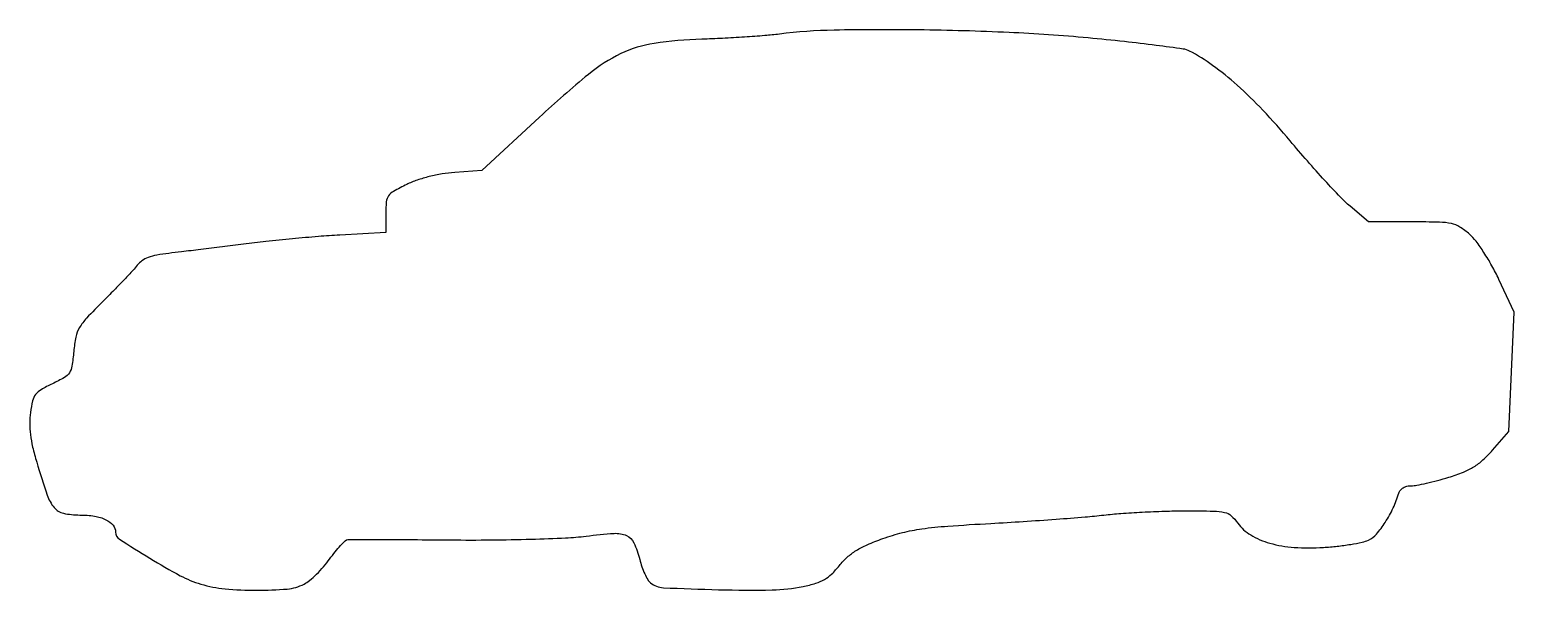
# Model space of a CAD drawing. Extents: x 0 to 355, y 0 to 134.
import ezdxf

# ---------------------------------------------------------------- set-up
doc = ezdxf.new("R2010")
doc.units = 0

msp = doc.modelspace()

# ---------------------------------------------------------------- linework, layer by layer
msp.add_lwpolyline([(179.5, 132.853549, -0.010803), (176.021677, 132.490638, -0.004157), (171.178125, 132.131364, -0.004113), (165.915808, 131.828444, -0.005058), (161, 131.635846, 0.029377), (149.578535, 130.630664, 0.075374), (141.667597, 128.209645, 0.060789), (133.882071, 123.231706, 0.014243), (122.211512, 113.020831), (108.439614, 100.260984), (101.969807, 99.811665, 0.022698), (98.936759, 99.46216, 0.021487), (95.891099, 98.834997, 0.022141), (93.016588, 97.976194, 0.029503), (90.5, 96.931173, 0.013844), (87.373483, 95.302436, 0.109919), (86.162843, 94.225739, 0.133205), (85.634485, 92.822372, 0.023811), (85.5, 90), (85.5, 85.5), (74.5, 84.865116, 0.005938), (69.424366, 84.511649, 0.003241), (63.20625, 83.963759, 0.003229), (56.893627, 83.325122, 0.00513), (51.5, 82.688205, -0.000677), (46.478155, 82.049796, -0.000622), (41.312452, 81.406733, -0.000621), (36.704802, 80.844775, -0.002058), (33.670049, 80.491144, 0.017831), (30.808712, 80.065876, 0.044258), (28.770148, 79.498039, 0.060565), (27.28575, 78.723169, 0.078429), (26.172558, 77.668054, -0.022181), (25.151349, 76.455615, -0.003759), (23.084747, 74.245555, -0.004101), (20.614291, 71.685487, -0.003639), (18.00251, 69.061495, 0.008776), (14.067101, 65.025588, 0.056719), (12.366867, 62.751137, 0.081516), (11.507109, 60.507461, 0.028365), (11, 57.071827, -0.015288), (10.574656, 53.556232, -0.108523), (9.961775, 51.962748, -0.117545), (8.755697, 50.831472, -0.019236), (5.896809, 49.339747, 0.020044), (3.178757, 47.91592, 0.099318), (1.888077, 46.782518, 0.105411), (1.172763, 45.271556, 0.023978), (0.651041, 42.470719, 0.0341), (0.474743, 39.883732, 0.03139), (0.642288, 37.223174, 0.026694), (1.182634, 34.237247, 0.014586), (2.145288, 30.641304, 0.008874), (4.654108, 22.768337, 0.08971), (6.312104, 19.770399, 0.170396), (8.523217, 18.417413, 0.052943), (12.454252, 18, -0.038943), (15.959173, 17.726603, -0.072839), (18.670401, 16.884612, -0.104004), (20.383553, 15.571965, -0.179319), (21, 13.908382, 0.25411), (21.89771, 12.256057, 0.006748), (29.179452, 7.671179, 0.013824), (36.434555, 3.509598, 0.051162), (41.308014, 1.50117, 0.048678), (47.119953, 0.375011, 0.023418), (54.709477, 0.015835, 0.02154), (61.950351, 0.324551, 0.098206), (65.980154, 1.489737, 0.054106), (67.310326, 2.371444, 0.020514), (68.966207, 3.866754, 0.020034), (70.648493, 5.653754, 0.023094), (72.100014, 7.489737, -0.013336), (73.419419, 9.227233, -0.018187), (74.704967, 10.715291, -0.015175), (75.834449, 11.858789, -0.160171), (76.41952, 12.136787, -0.03211), (77.256434, 12.188515, -0.000245), (84.085734, 12.168314, -0.00091), (91.914536, 12.127064, -0.000584), (101, 12.05203, 0.00457), (110.674536, 12.049256, 0.004768), (120.211651, 12.224664, 0.004642), (128.458887, 12.531687, 0.019998), (133.348848, 12.955651, -0.014204), (140.036786, 13.613642, -0.120647), (142.989479, 13.10536, -0.186524), (144.749539, 11.366235, -0.044002), (146.131876, 7.390553, 0.022937), (146.658311, 5.642659, 0.023749), (147.337461, 3.970969, 0.02431), (148.061284, 2.587382, 0.087086), (148.7049, 1.829948, 0.162911), (151.784714, 0.636321, 0.005489), (164.992369, 0.163556, 0.01027), (177.779176, 0.109036, 0.047139), (185.143561, 0.926004, 0.022398), (188.176601, 1.698789, 0.057168), (190.255514, 2.598596, 0.062202), (191.973805, 3.896557, 0.030678), (193.818832, 5.924185, -0.039106), (195.704142, 7.927274, -0.045455), (197.791445, 9.503078, -0.037103), (200.461072, 10.898488, -0.015966), (204.201326, 12.373084, -0.024392), (208.866484, 13.789836, -0.026617), (213.514069, 14.697361, -0.017159), (219.676793, 15.348743, -0.004058), (230, 15.99869, 0.002469), (237.706229, 16.459301, 0.002326), (245.5625, 17.004544, 0.002312), (252.519759, 17.552282, 0.008074), (257, 17.998809, -0.010682), (261.016745, 18.377991, -0.005251), (266.140935, 18.69741, -0.005207), (271.471982, 18.917909, -0.007553), (276.181906, 18.992411, -0.003951), (283.214788, 18.941835, -0.052438), (285.785134, 18.632234, -0.125043), (287.376077, 17.817176, -0.057508), (288.946141, 16.075639, 0.104259), (292.036057, 13.230077, 0.064943), (296.576035, 11.274211, 0.052878), (302.416121, 10.263183, 0.0325), (309.403575, 10.257704, 0.01182), (312.699718, 10.547958, 0.012599), (315.908643, 10.989263, 0.012251), (318.643533, 11.504934, 0.055645), (320.17904, 12.017264, 0.106768), (322.061123, 13.436024, 0.034957), (324.153238, 16.232874, 0.033741), (326.058798, 19.680764, 0.03703), (327.416183, 23.25, -0.104409), (327.79908, 23.955163, -0.082545), (328.464129, 24.515973, -0.073956), (329.347465, 24.877223, -0.060214), (330.36328, 25, 0.045721), (331.701477, 25.122625, 0.009703), (333.996977, 25.59312, 0.010078), (336.645838, 26.246183, 0.009424), (339.326519, 27.019132, 0.019952), (342.8122, 28.250078, 0.043662), (345.338701, 29.522797, 0.046988), (347.490652, 31.151324, 0.026827), (349.774578, 33.481248), (353.685449, 37.924231), (354.334206, 52.185852), (354.982963, 66.447473), (351.305961, 74.283034, 0.01755), (349.632265, 77.546664, 0.01721), (347.723485, 80.706764, 0.01781), (345.836997, 83.386435, 0.050353), (344.279683, 85.059297, 0.039298), (341.97918, 86.779208, 0.088397), (339.968789, 87.598753, 0.047477), (337.114792, 87.930934, 0.005247), (330.533512, 88), (320.136617, 88), (315.75349, 91.75, -0.024731), (313.444459, 93.932177, -0.005541), (309.739447, 97.884585, -0.005736), (305.560379, 102.549229, -0.005521), (301.435181, 107.367737, 0.014667), (294.939858, 114.679682, 0.021527), (288.779259, 120.678507, 0.024648), (282.943861, 125.395047, 0.038213), (277.439125, 128.801046, 0.084638), (275.892138, 129.294582, 0.002814), (269.477442, 130.161433, 0.005278), (261.86539, 131.064906, 0.003643), (253.229516, 131.933967, 0.012034), (234.325957, 133.23931, 0.008101), (212.696967, 133.859664, 0.007797), (192.552386, 133.796781, 0.026719)], format="xyb", close=True)

doc.saveas('drawing.dxf')
